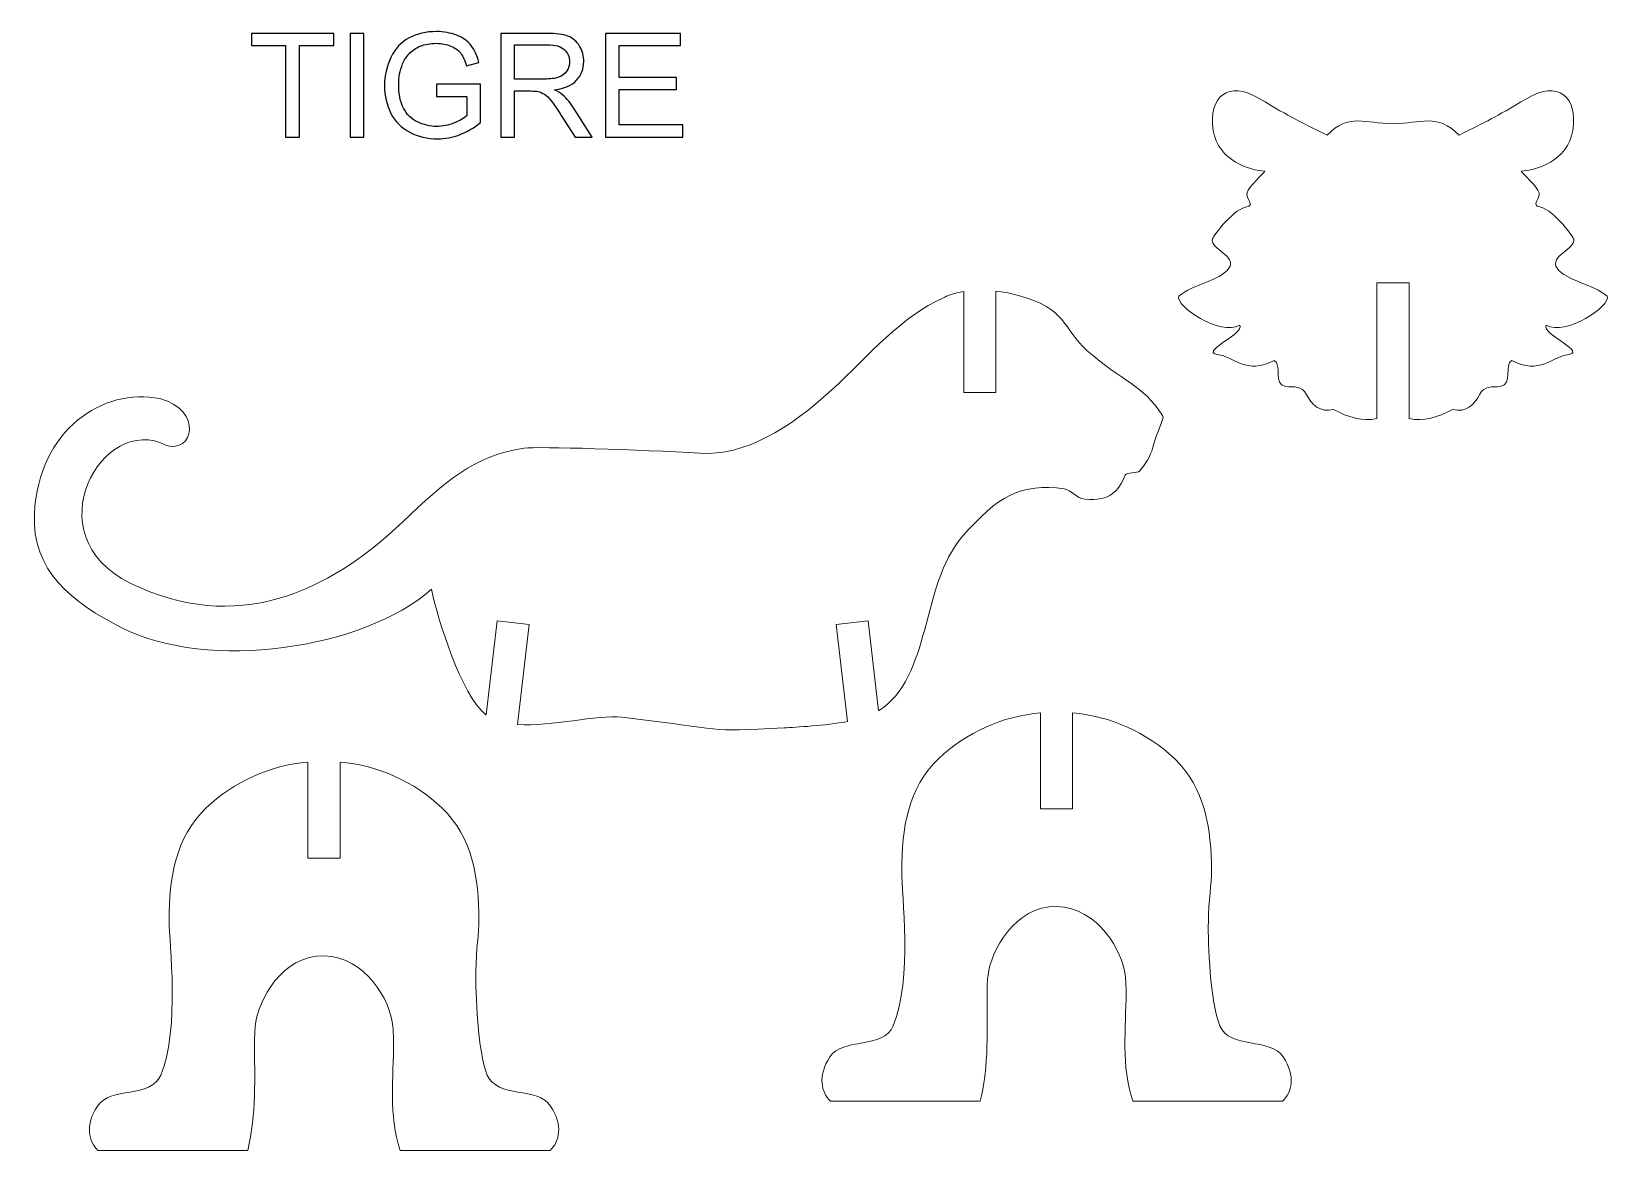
# Model space of a CAD drawing. Header units: centimetres. Extents: x -58 to 82, y -23 to 47.
# Drawn here: x -27.04 to -12.28, y -22.26 to -11.8 of the extents above; entities that cross this region are included whole.
import ezdxf

# ---------------------------------------------------------------- set-up
doc = ezdxf.new("R2010")
doc.units = ezdxf.units.CM
doc.header["$MEASUREMENT"] = 0
doc.layers.add('Camada 1', color=7, linetype='Continuous')

msp = doc.modelspace()

# ---------------------------------------------------------------- linework, layer by layer
at = {"layer": 'Camada 1', "color": 250}
for points, knots in [([(-23.25685, -12.40836), (-23.25685, -12.40836), (-23.25685, -12.29487), (-23.25685, -12.29487), (-23.25685, -12.29487), (-23.25685, -12.29487), (-22.84645, -12.29419), (-22.84645, -12.29419), (-22.84645, -12.29419), (-22.84645, -12.29419), (-22.84645, -12.6536), (-22.84645, -12.6536), (-22.84645, -12.6536), (-22.9094, -12.70391), (-22.97438, -12.74159), (-23.04139, -12.76709), (-23.04139, -12.76709), (-23.10839, -12.79236), (-23.17721, -12.80499), (-23.2476, -12.80499), (-23.2476, -12.80499), (-23.34281, -12.80499), (-23.42945, -12.78468), (-23.50706, -12.74385), (-23.50706, -12.74385), (-23.5849, -12.70324), (-23.64356, -12.64413), (-23.68327, -12.56719), (-23.68327, -12.56719), (-23.72297, -12.49003), (-23.74283, -12.40384), (-23.74283, -12.30863), (-23.74283, -12.30863), (-23.74283, -12.21433), (-23.72297, -12.12634), (-23.68349, -12.04466), (-23.68349, -12.04466), (-23.64423, -11.96276), (-23.58738, -11.90207), (-23.51338, -11.86236), (-23.51338, -11.86236), (-23.43937, -11.82288), (-23.35409, -11.80303), (-23.25753, -11.80303), (-23.25753, -11.80303), (-23.18759, -11.80303), (-23.12419, -11.81431), (-23.06756, -11.83709), (-23.06756, -11.83709), (-23.01093, -11.85966), (-22.96648, -11.89124), (-22.93444, -11.93185), (-22.93444, -11.93185), (-22.90218, -11.97246), (-22.87781, -12.02526), (-22.86089, -12.09046), (-22.86089, -12.09046), (-22.86089, -12.09046), (-22.97663, -12.12227), (-22.97663, -12.12227), (-22.97663, -12.12227), (-22.9913, -12.07286), (-23.00935, -12.03406), (-23.03078, -12.00586), (-23.03078, -12.00586), (-23.05244, -11.97765), (-23.08335, -11.95509), (-23.12351, -11.93817), (-23.12351, -11.93817), (-23.16344, -11.92125), (-23.20812, -11.91268), (-23.25685, -11.91268), (-23.25685, -11.91268), (-23.31551, -11.91268), (-23.36627, -11.9217), (-23.40892, -11.93952), (-23.40892, -11.93952), (-23.45178, -11.95735), (-23.48608, -11.98081), (-23.51247, -12.00992), (-23.51247, -12.00992), (-23.53865, -12.03902), (-23.55895, -12.07083), (-23.57362, -12.1058), (-23.57362, -12.1058), (-23.59821, -12.16559), (-23.61062, -12.23057), (-23.61062, -12.30074), (-23.61062, -12.30074), (-23.61062, -12.38715), (-23.59573, -12.45935), (-23.56594, -12.51755), (-23.56594, -12.51755), (-23.53616, -12.57576), (-23.49285, -12.61886), (-23.43599, -12.64706), (-23.43599, -12.64706), (-23.37913, -12.67526), (-23.31889, -12.68947), (-23.25505, -12.68947), (-23.25505, -12.68947), (-23.19932, -12.68947), (-23.14517, -12.67864), (-23.09238, -12.65721), (-23.09238, -12.65721), (-23.03936, -12.636), (-22.99942, -12.61322), (-22.97212, -12.58885), (-22.97212, -12.58885), (-22.97212, -12.58885), (-22.97212, -12.40836), (-22.97212, -12.40836), (-22.97212, -12.40836), (-22.97212, -12.40836), (-23.25685, -12.40836), (-23.25685, -12.40836)], [0, 0, 0, 0, 0.03448276, 0.03448276, 0.03448276, 0.03448276, 0.06896552, 0.06896552, 0.06896552, 0.06896552, 0.10344828, 0.10344828, 0.10344828, 0.10344828, 0.13793103, 0.13793103, 0.13793103, 0.13793103, 0.17241379, 0.17241379, 0.17241379, 0.17241379, 0.20689655, 0.20689655, 0.20689655, 0.20689655, 0.24137931, 0.24137931, 0.24137931, 0.24137931, 0.27586207, 0.27586207, 0.27586207, 0.27586207, 0.31034483, 0.31034483, 0.31034483, 0.31034483, 0.34482759, 0.34482759, 0.34482759, 0.34482759, 0.37931034, 0.37931034, 0.37931034, 0.37931034, 0.4137931, 0.4137931, 0.4137931, 0.4137931, 0.44827586, 0.44827586, 0.44827586, 0.44827586, 0.48275862, 0.48275862, 0.48275862, 0.48275862, 0.51724138, 0.51724138, 0.51724138, 0.51724138, 0.55172414, 0.55172414, 0.55172414, 0.55172414, 0.5862069, 0.5862069, 0.5862069, 0.5862069, 0.62068966, 0.62068966, 0.62068966, 0.62068966, 0.65517241, 0.65517241, 0.65517241, 0.65517241, 0.68965517, 0.68965517, 0.68965517, 0.68965517, 0.72413793, 0.72413793, 0.72413793, 0.72413793, 0.75862069, 0.75862069, 0.75862069, 0.75862069, 0.79310345, 0.79310345, 0.79310345, 0.79310345, 0.82758621, 0.82758621, 0.82758621, 0.82758621, 0.86206897, 0.86206897, 0.86206897, 0.86206897, 0.89655172, 0.89655172, 0.89655172, 0.89655172, 0.93103448, 0.93103448, 0.93103448, 0.93103448, 0.96551724, 0.96551724, 0.96551724, 0.96551724, 1, 1, 1, 1]), ([(-24.66673, -12.78852), (-24.66673, -12.78852), (-24.66673, -11.93388), (-24.66673, -11.93388), (-24.66673, -11.93388), (-24.66673, -11.93388), (-24.98598, -11.93388), (-24.98598, -11.93388), (-24.98598, -11.93388), (-24.98598, -11.93388), (-24.98598, -11.8195), (-24.98598, -11.8195), (-24.98598, -11.8195), (-24.98598, -11.8195), (-24.21798, -11.8195), (-24.21798, -11.8195), (-24.21798, -11.8195), (-24.21798, -11.8195), (-24.21798, -11.93388), (-24.21798, -11.93388), (-24.21798, -11.93388), (-24.21798, -11.93388), (-24.53858, -11.93388), (-24.53858, -11.93388), (-24.53858, -11.93388), (-24.53858, -11.93388), (-24.53858, -12.78852), (-24.53858, -12.78852), (-24.53858, -12.78852), (-24.53858, -12.78852), (-24.66673, -12.78852), (-24.66673, -12.78852)], [0, 0, 0, 0, 0.125, 0.125, 0.125, 0.125, 0.25, 0.25, 0.25, 0.25, 0.375, 0.375, 0.375, 0.375, 0.5, 0.5, 0.5, 0.5, 0.625, 0.625, 0.625, 0.625, 0.75, 0.75, 0.75, 0.75, 0.875, 0.875, 0.875, 0.875, 1, 1, 1, 1]), ([(-24.06455, -12.78852), (-24.06455, -12.78852), (-24.06455, -11.8195), (-24.06455, -11.8195), (-24.06455, -11.8195), (-24.06455, -11.8195), (-23.9364, -11.8195), (-23.9364, -11.8195), (-23.9364, -11.8195), (-23.9364, -11.8195), (-23.9364, -12.78852), (-23.9364, -12.78852), (-23.9364, -12.78852), (-23.9364, -12.78852), (-24.06455, -12.78852), (-24.06455, -12.78852)], [0, 0, 0, 0, 0.25, 0.25, 0.25, 0.25, 0.5, 0.5, 0.5, 0.5, 0.75, 0.75, 0.75, 0.75, 1, 1, 1, 1]), ([(-22.65536, -12.78852), (-22.65536, -12.78852), (-22.65536, -11.8195), (-22.65536, -11.8195), (-22.65536, -11.8195), (-22.65536, -11.8195), (-22.22578, -11.8195), (-22.22578, -11.8195), (-22.22578, -11.8195), (-22.13937, -11.8195), (-22.07372, -11.8283), (-22.02882, -11.84567), (-22.02882, -11.84567), (-21.98392, -11.86304), (-21.94805, -11.89372), (-21.92098, -11.93772), (-21.92098, -11.93772), (-21.89413, -11.98194), (-21.88082, -12.03067), (-21.88082, -12.08392), (-21.88082, -12.08392), (-21.88082, -12.15273), (-21.90293, -12.21049), (-21.9476, -12.25764), (-21.9476, -12.25764), (-21.99205, -12.3048), (-22.06086, -12.3348), (-22.15381, -12.34767), (-22.15381, -12.34767), (-22.11974, -12.36391), (-22.09402, -12.37993), (-22.07643, -12.39595), (-22.07643, -12.39595), (-22.03897, -12.43024), (-22.00355, -12.47333), (-21.96994, -12.52477), (-21.96994, -12.52477), (-21.96994, -12.52477), (-21.8014, -12.78852), (-21.8014, -12.78852), (-21.8014, -12.78852), (-21.8014, -12.78852), (-21.96272, -12.78852), (-21.96272, -12.78852), (-21.96272, -12.78852), (-21.96272, -12.78852), (-22.09087, -12.58682), (-22.09087, -12.58682), (-22.09087, -12.58682), (-22.12832, -12.52884), (-22.15923, -12.48416), (-22.18359, -12.45348), (-22.18359, -12.45348), (-22.20774, -12.42257), (-22.22939, -12.40091), (-22.24857, -12.38873), (-22.24857, -12.38873), (-22.26775, -12.37632), (-22.28715, -12.36774), (-22.30701, -12.36278), (-22.30701, -12.36278), (-22.32167, -12.35985), (-22.34536, -12.35827), (-22.37853, -12.35827), (-22.37853, -12.35827), (-22.37853, -12.35827), (-22.52721, -12.35827), (-22.52721, -12.35827), (-22.52721, -12.35827), (-22.52721, -12.35827), (-22.52721, -12.78852), (-22.52721, -12.78852), (-22.52721, -12.78852), (-22.52721, -12.78852), (-22.65536, -12.78852), (-22.65536, -12.78852)], [0, 0, 0, 0, 0.05263158, 0.05263158, 0.05263158, 0.05263158, 0.10526316, 0.10526316, 0.10526316, 0.10526316, 0.15789474, 0.15789474, 0.15789474, 0.15789474, 0.21052632, 0.21052632, 0.21052632, 0.21052632, 0.26315789, 0.26315789, 0.26315789, 0.26315789, 0.31578947, 0.31578947, 0.31578947, 0.31578947, 0.36842105, 0.36842105, 0.36842105, 0.36842105, 0.42105263, 0.42105263, 0.42105263, 0.42105263, 0.47368421, 0.47368421, 0.47368421, 0.47368421, 0.52631579, 0.52631579, 0.52631579, 0.52631579, 0.57894737, 0.57894737, 0.57894737, 0.57894737, 0.63157895, 0.63157895, 0.63157895, 0.63157895, 0.68421053, 0.68421053, 0.68421053, 0.68421053, 0.73684211, 0.73684211, 0.73684211, 0.73684211, 0.78947368, 0.78947368, 0.78947368, 0.78947368, 0.84210526, 0.84210526, 0.84210526, 0.84210526, 0.89473684, 0.89473684, 0.89473684, 0.89473684, 0.94736842, 0.94736842, 0.94736842, 0.94736842, 1, 1, 1, 1]), ([(-22.52721, -12.24727), (-22.52721, -12.24727), (-22.25151, -12.24727), (-22.25151, -12.24727), (-22.25151, -12.24727), (-22.19307, -12.24727), (-22.14704, -12.24117), (-22.1141, -12.22899), (-22.1141, -12.22899), (-22.08094, -12.21681), (-22.0559, -12.1974), (-22.03875, -12.17078), (-22.03875, -12.17078), (-22.0216, -12.14416), (-22.01303, -12.11528), (-22.01303, -12.08392), (-22.01303, -12.08392), (-22.01303, -12.03812), (-22.0295, -12.00044), (-22.06289, -11.97089), (-22.06289, -11.97089), (-22.09606, -11.94133), (-22.14862, -11.92666), (-22.2206, -11.92666), (-22.2206, -11.92666), (-22.2206, -11.92666), (-22.52721, -11.92666), (-22.52721, -11.92666), (-22.52721, -11.92666), (-22.52721, -11.92666), (-22.52721, -12.24727), (-22.52721, -12.24727)], [0, 0, 0, 0, 0.125, 0.125, 0.125, 0.125, 0.25, 0.25, 0.25, 0.25, 0.375, 0.375, 0.375, 0.375, 0.5, 0.5, 0.5, 0.5, 0.625, 0.625, 0.625, 0.625, 0.75, 0.75, 0.75, 0.75, 0.875, 0.875, 0.875, 0.875, 1, 1, 1, 1]), ([(-21.67708, -12.78852), (-21.67708, -12.78852), (-21.67708, -11.8195), (-21.67708, -11.8195), (-21.67708, -11.8195), (-21.67708, -11.8195), (-20.97654, -11.8195), (-20.97654, -11.8195), (-20.97654, -11.8195), (-20.97654, -11.8195), (-20.97654, -11.93388), (-20.97654, -11.93388), (-20.97654, -11.93388), (-20.97654, -11.93388), (-21.54893, -11.93388), (-21.54893, -11.93388), (-21.54893, -11.93388), (-21.54893, -11.93388), (-21.54893, -12.23057), (-21.54893, -12.23057), (-21.54893, -12.23057), (-21.54893, -12.23057), (-21.01287, -12.23057), (-21.01287, -12.23057), (-21.01287, -12.23057), (-21.01287, -12.23057), (-21.01287, -12.34428), (-21.01287, -12.34428), (-21.01287, -12.34428), (-21.01287, -12.34428), (-21.54893, -12.34428), (-21.54893, -12.34428), (-21.54893, -12.34428), (-21.54893, -12.34428), (-21.54893, -12.67413), (-21.54893, -12.67413), (-21.54893, -12.67413), (-21.54893, -12.67413), (-20.95398, -12.67413), (-20.95398, -12.67413), (-20.95398, -12.67413), (-20.95398, -12.67413), (-20.95398, -12.78852), (-20.95398, -12.78852), (-20.95398, -12.78852), (-20.95398, -12.78852), (-21.67708, -12.78852), (-21.67708, -12.78852)], [0, 0, 0, 0, 0.08333333, 0.08333333, 0.08333333, 0.08333333, 0.16666667, 0.16666667, 0.16666667, 0.16666667, 0.25, 0.25, 0.25, 0.25, 0.33333333, 0.33333333, 0.33333333, 0.33333333, 0.41666667, 0.41666667, 0.41666667, 0.41666667, 0.5, 0.5, 0.5, 0.5, 0.58333333, 0.58333333, 0.58333333, 0.58333333, 0.66666667, 0.66666667, 0.66666667, 0.66666667, 0.75, 0.75, 0.75, 0.75, 0.83333333, 0.83333333, 0.83333333, 0.83333333, 0.91666667, 0.91666667, 0.91666667, 0.91666667, 1, 1, 1, 1])]:
    msp.add_open_spline(points, degree=3, knots=knots, dxfattribs=at)
at = {"layer": 'Camada 1', "color": 250, "lineweight": 20}
for points, knots in [([(-14.46828, -15.42026), (-14.60322, -15.44618), (-14.73745, -15.41047), (-14.87417, -15.33489), (-14.87417, -15.33489), (-14.99893, -15.37043), (-15.08221, -15.28635), (-15.12913, -15.19333), (-15.12913, -15.19333), (-15.17054, -15.11125), (-15.24337, -15.12672), (-15.32233, -15.12002), (-15.32233, -15.12002), (-15.43976, -15.10213), (-15.35378, -14.91036), (-15.42856, -14.87658), (-15.42856, -14.87658), (-15.6822, -15.0161), (-15.82508, -14.83728), (-15.92984, -14.82767), (-15.92984, -14.82767), (-16.17112, -14.80554), (-15.6988, -14.63562), (-15.74963, -14.54554), (-15.74963, -14.54554), (-15.93173, -14.65368), (-16.35893, -14.36341), (-16.32049, -14.2767), (-16.32049, -14.2767), (-16.19236, -14.16514), (-15.93252, -14.12974), (-15.85209, -14.01559), (-15.85209, -14.01559), (-15.77167, -13.90146), (-16.02873, -13.8344), (-16.00674, -13.74341), (-16.00674, -13.74341), (-16.01111, -13.73466), (-15.83719, -13.48228), (-15.68918, -13.43996), (-15.68918, -13.43996), (-15.60546, -13.42836), (-15.69714, -13.36598), (-15.68285, -13.30913), (-15.68285, -13.30913), (-15.66941, -13.25574), (-15.52398, -13.1247), (-15.51708, -13.10732), (-15.51708, -13.10732), (-15.64775, -13.10227), (-15.95306, -13.01285), (-15.99815, -12.72733), (-15.99815, -12.72733), (-16.04884, -12.40645), (-15.85518, -12.25665), (-15.57058, -12.42717), (-15.57058, -12.42717), (-15.2521, -12.61802), (-15.20544, -12.63408), (-14.93508, -12.77114), (-14.93508, -12.77114), (-14.73205, -12.56248), (-14.58322, -12.66213), (-14.31828, -12.66378), (-14.31828, -12.66378), (-14.05334, -12.66213), (-13.90451, -12.56248), (-13.70148, -12.77114), (-13.70148, -12.77114), (-13.43112, -12.63408), (-13.38446, -12.61802), (-13.06598, -12.42717), (-13.06598, -12.42717), (-12.78138, -12.25665), (-12.58772, -12.40645), (-12.63841, -12.72733), (-12.63841, -12.72733), (-12.6835, -13.01285), (-12.98881, -13.10227), (-13.11948, -13.10732), (-13.11948, -13.10732), (-13.11258, -13.1247), (-12.96715, -13.25574), (-12.95371, -13.30913), (-12.95371, -13.30913), (-12.93942, -13.36598), (-13.0311, -13.42836), (-12.94738, -13.43996), (-12.94738, -13.43996), (-12.79937, -13.48228), (-12.62545, -13.73466), (-12.62982, -13.74341), (-12.62982, -13.74341), (-12.60783, -13.8344), (-12.86489, -13.90146), (-12.78447, -14.01559), (-12.78447, -14.01559), (-12.70404, -14.12974), (-12.4442, -14.16514), (-12.31607, -14.2767), (-12.31607, -14.2767), (-12.27763, -14.36341), (-12.70483, -14.65368), (-12.88693, -14.54554), (-12.88693, -14.54554), (-12.93776, -14.63562), (-12.46544, -14.80554), (-12.70672, -14.82767), (-12.70672, -14.82767), (-12.81148, -14.83728), (-12.95436, -15.0161), (-13.208, -14.87658), (-13.208, -14.87658), (-13.28278, -14.91036), (-13.1968, -15.10213), (-13.31423, -15.12002), (-13.31423, -15.12002), (-13.39319, -15.12672), (-13.46602, -15.11125), (-13.50743, -15.19333), (-13.50743, -15.19333), (-13.55435, -15.28635), (-13.63763, -15.37043), (-13.76239, -15.33489), (-13.76239, -15.33489), (-13.89911, -15.41047), (-14.03334, -15.44618), (-14.16828, -15.42026), (-14.16828, -15.42026), (-14.16828, -15.42026), (-14.16828, -14.15186), (-14.16828, -14.15186), (-14.16828, -14.15186), (-14.16828, -14.15186), (-14.46828, -14.15186), (-14.46828, -14.15186), (-14.46828, -14.15186), (-14.46828, -14.15186), (-14.46828, -15.42026), (-14.46828, -15.42026)], [0, 0, 0, 0, 0.02857143, 0.02857143, 0.02857143, 0.02857143, 0.05714286, 0.05714286, 0.05714286, 0.05714286, 0.08571429, 0.08571429, 0.08571429, 0.08571429, 0.11428571, 0.11428571, 0.11428571, 0.11428571, 0.14285714, 0.14285714, 0.14285714, 0.14285714, 0.17142857, 0.17142857, 0.17142857, 0.17142857, 0.2, 0.2, 0.2, 0.2, 0.22857143, 0.22857143, 0.22857143, 0.22857143, 0.25714286, 0.25714286, 0.25714286, 0.25714286, 0.28571429, 0.28571429, 0.28571429, 0.28571429, 0.31428571, 0.31428571, 0.31428571, 0.31428571, 0.34285714, 0.34285714, 0.34285714, 0.34285714, 0.37142857, 0.37142857, 0.37142857, 0.37142857, 0.4, 0.4, 0.4, 0.4, 0.42857143, 0.42857143, 0.42857143, 0.42857143, 0.45714286, 0.45714286, 0.45714286, 0.45714286, 0.48571429, 0.48571429, 0.48571429, 0.48571429, 0.51428571, 0.51428571, 0.51428571, 0.51428571, 0.54285714, 0.54285714, 0.54285714, 0.54285714, 0.57142857, 0.57142857, 0.57142857, 0.57142857, 0.6, 0.6, 0.6, 0.6, 0.62857143, 0.62857143, 0.62857143, 0.62857143, 0.65714286, 0.65714286, 0.65714286, 0.65714286, 0.68571429, 0.68571429, 0.68571429, 0.68571429, 0.71428571, 0.71428571, 0.71428571, 0.71428571, 0.74285714, 0.74285714, 0.74285714, 0.74285714, 0.77142857, 0.77142857, 0.77142857, 0.77142857, 0.8, 0.8, 0.8, 0.8, 0.82857143, 0.82857143, 0.82857143, 0.82857143, 0.85714286, 0.85714286, 0.85714286, 0.85714286, 0.88571429, 0.88571429, 0.88571429, 0.88571429, 0.91428571, 0.91428571, 0.91428571, 0.91428571, 0.94285714, 0.94285714, 0.94285714, 0.94285714, 0.97142857, 0.97142857, 0.97142857, 0.97142857, 1, 1, 1, 1]), ([(-22.43839, -15.69706), (-22.90771, -15.76389), (-23.17975, -16.01216), (-23.57273, -16.38522), (-23.57273, -16.38522), (-24.27333, -17.05029), (-25.13014, -17.4428), (-26.12036, -16.9571), (-26.12036, -16.9571), (-27.02943, -16.5112), (-26.37741, -15.36035), (-25.78044, -15.67013), (-25.78044, -15.67013), (-25.53716, -15.75185), (-25.43065, -15.34418), (-25.84322, -15.23374), (-25.84322, -15.23374), (-26.37054, -15.12565), (-26.97527, -15.5233), (-27.0145, -16.30921), (-27.0145, -16.30921), (-27.04095, -16.83917), (-26.66685, -17.13694), (-26.1973, -17.37588), (-26.1973, -17.37588), (-25.39474, -17.7843), (-23.93794, -17.57726), (-23.30466, -17.01566), (-23.30466, -17.01566), (-23.30466, -17.01566), (-23.30451, -17.0156), (-23.30451, -17.0156), (-23.30451, -17.0156), (-23.24542, -17.29983), (-23.02253, -18.00845), (-22.79824, -18.18542), (-22.79824, -18.18542), (-22.79626, -18.18698), (-22.79418, -18.18844), (-22.79217, -18.18995), (-22.79217, -18.18995), (-22.79217, -18.18995), (-22.69018, -17.31054), (-22.69018, -17.31054), (-22.69018, -17.31054), (-22.69018, -17.31054), (-22.39218, -17.3451), (-22.39218, -17.3451), (-22.39218, -17.3451), (-22.39218, -17.3451), (-22.50049, -18.27899), (-22.50049, -18.27899), (-22.50049, -18.27899), (-22.18073, -18.30023), (-21.7575, -18.18549), (-21.52443, -18.21181), (-21.52443, -18.21181), (-20.51387, -18.3259), (-20.77078, -18.35254), (-20.00809, -18.31118), (-20.00809, -18.31118), (-19.89985, -18.30531), (-19.62673, -18.28844), (-19.41649, -18.25259), (-19.41649, -18.25259), (-19.41649, -18.25259), (-19.52174, -17.3451), (-19.52174, -17.3451), (-19.52174, -17.3451), (-19.52174, -17.3451), (-19.22374, -17.31054), (-19.22374, -17.31054), (-19.22374, -17.31054), (-19.22374, -17.31054), (-19.12615, -18.15204), (-19.12615, -18.15204), (-19.12615, -18.15204), (-18.63034, -17.83724), (-18.73058, -16.9755), (-18.35061, -16.53294), (-18.35061, -16.53294), (-18.00612, -16.13171), (-17.79463, -16.02363), (-17.39016, -16.07683), (-17.39016, -16.07683), (-17.32397, -16.08553), (-17.27745, -16.16818), (-17.19793, -16.17354), (-17.19793, -16.17354), (-16.95442, -16.18995), (-16.89106, -16.10172), (-16.82008, -15.94983), (-16.82008, -15.94983), (-16.80484, -15.91723), (-16.71271, -15.93683), (-16.68452, -15.90749), (-16.68452, -15.90749), (-16.64148, -15.86269), (-16.58006, -15.75898), (-16.56533, -15.69912), (-16.56533, -15.69912), (-16.52114, -15.51954), (-16.45156, -15.42255), (-16.47143, -15.39179), (-16.47143, -15.39179), (-16.6582, -15.10256), (-16.84936, -15.07075), (-17.1752, -14.78649), (-17.1752, -14.78649), (-17.41265, -14.57934), (-17.35677, -14.38819), (-17.8303, -14.26682), (-17.8303, -14.26682), (-17.89951, -14.24732), (-17.9663, -14.23499), (-18.02932, -14.228), (-18.02932, -14.228), (-18.02932, -14.228), (-18.02932, -15.17506), (-18.02932, -15.17506), (-18.02932, -15.17506), (-18.02932, -15.17506), (-18.32932, -15.17506), (-18.32932, -15.17506), (-18.32932, -15.17506), (-18.32932, -15.17506), (-18.32932, -14.23321), (-18.32932, -14.23321), (-18.32932, -14.23321), (-18.42486, -14.24806), (-18.49244, -14.27309), (-18.51933, -14.29172), (-18.51933, -14.29172), (-18.91477, -14.46399), (-19.20412, -14.82008), (-19.56195, -15.15007), (-19.56195, -15.15007), (-19.96177, -15.5188), (-20.37797, -15.76889), (-20.79467, -15.74437), (-20.79467, -15.74437), (-21.35639, -15.71131), (-22.3063, -15.67826), (-22.43839, -15.69706)], [0, 0, 0, 0, 0.02777778, 0.02777778, 0.02777778, 0.02777778, 0.05555556, 0.05555556, 0.05555556, 0.05555556, 0.08333333, 0.08333333, 0.08333333, 0.08333333, 0.11111111, 0.11111111, 0.11111111, 0.11111111, 0.13888889, 0.13888889, 0.13888889, 0.13888889, 0.16666667, 0.16666667, 0.16666667, 0.16666667, 0.19444444, 0.19444444, 0.19444444, 0.19444444, 0.22222222, 0.22222222, 0.22222222, 0.22222222, 0.25, 0.25, 0.25, 0.25, 0.27777778, 0.27777778, 0.27777778, 0.27777778, 0.30555556, 0.30555556, 0.30555556, 0.30555556, 0.33333333, 0.33333333, 0.33333333, 0.33333333, 0.36111111, 0.36111111, 0.36111111, 0.36111111, 0.38888889, 0.38888889, 0.38888889, 0.38888889, 0.41666667, 0.41666667, 0.41666667, 0.41666667, 0.44444444, 0.44444444, 0.44444444, 0.44444444, 0.47222222, 0.47222222, 0.47222222, 0.47222222, 0.5, 0.5, 0.5, 0.5, 0.52777778, 0.52777778, 0.52777778, 0.52777778, 0.55555556, 0.55555556, 0.55555556, 0.55555556, 0.58333333, 0.58333333, 0.58333333, 0.58333333, 0.61111111, 0.61111111, 0.61111111, 0.61111111, 0.63888889, 0.63888889, 0.63888889, 0.63888889, 0.66666667, 0.66666667, 0.66666667, 0.66666667, 0.69444444, 0.69444444, 0.69444444, 0.69444444, 0.72222222, 0.72222222, 0.72222222, 0.72222222, 0.75, 0.75, 0.75, 0.75, 0.77777778, 0.77777778, 0.77777778, 0.77777778, 0.80555556, 0.80555556, 0.80555556, 0.80555556, 0.83333333, 0.83333333, 0.83333333, 0.83333333, 0.86111111, 0.86111111, 0.86111111, 0.86111111, 0.88888889, 0.88888889, 0.88888889, 0.88888889, 0.91666667, 0.91666667, 0.91666667, 0.91666667, 0.94444444, 0.94444444, 0.94444444, 0.94444444, 0.97222222, 0.97222222, 0.97222222, 0.97222222, 1, 1, 1, 1]), ([(-17.31255, -18.16986), (-16.95814, -18.20232), (-16.61912, -18.35209), (-16.36117, -18.59851), (-16.36117, -18.59851), (-16.07434, -18.87185), (-16.01503, -19.25336), (-16.01503, -19.64895), (-16.01503, -19.64895), (-16.01503, -19.75922), (-16.04111, -19.92804), (-16.04432, -20.12435), (-16.04432, -20.12435), (-16.04753, -20.32066), (-16.028, -20.87465), (-15.93691, -21.0951), (-15.93691, -21.0951), (-15.84582, -21.31557), (-15.463, -21.20276), (-15.34484, -21.38551), (-15.34484, -21.38551), (-15.22668, -21.56828), (-15.26303, -21.71675), (-15.35015, -21.79989), (-15.35015, -21.79989), (-15.35015, -21.79989), (-16.15987, -21.79989), (-16.15987, -21.79989), (-16.15987, -21.79989), (-16.15987, -21.79989), (-16.74959, -21.79989), (-16.74959, -21.79989), (-16.74959, -21.79989), (-16.86269, -21.47122), (-16.81306, -21.12111), (-16.81306, -20.78209), (-16.81306, -20.78209), (-16.81306, -20.72683), (-16.81608, -20.67286), (-16.82179, -20.62076), (-16.82179, -20.62076), (-16.84553, -20.40431), (-17.07016, -19.99101), (-17.46255, -19.98149), (-17.46255, -19.98149), (-17.85494, -19.97197), (-18.07957, -20.40431), (-18.10331, -20.62076), (-18.10331, -20.62076), (-18.10902, -20.67286), (-18.11204, -20.72683), (-18.11204, -20.78209), (-18.11204, -20.78209), (-18.11204, -21.12111), (-18.0935, -21.45922), (-18.17551, -21.79989), (-18.17551, -21.79989), (-18.17551, -21.79989), (-18.76523, -21.79989), (-18.76523, -21.79989), (-18.76523, -21.79989), (-18.76523, -21.79989), (-19.17009, -21.79989), (-19.17009, -21.79989), (-19.17009, -21.79989), (-19.17009, -21.79989), (-19.57495, -21.79989), (-19.57495, -21.79989), (-19.57495, -21.79989), (-19.66207, -21.71675), (-19.69842, -21.56828), (-19.58026, -21.38551), (-19.58026, -21.38551), (-19.4621, -21.20276), (-19.07929, -21.31557), (-18.98819, -21.0951), (-18.98819, -21.0951), (-18.80597, -20.65413), (-18.91007, -19.86949), (-18.91007, -19.64895), (-18.91007, -19.64895), (-18.91007, -19.25134), (-18.85096, -18.87204), (-18.56393, -18.59851), (-18.56393, -18.59851), (-18.30598, -18.35209), (-17.96696, -18.20232), (-17.61255, -18.16986), (-17.61255, -18.16986), (-17.61255, -18.16986), (-17.61255, -19.06781), (-17.61255, -19.06781), (-17.61255, -19.06781), (-17.61255, -19.06781), (-17.31255, -19.06781), (-17.31255, -19.06781), (-17.31255, -19.06781), (-17.31255, -19.06781), (-17.31255, -18.16986), (-17.31255, -18.16986)], [0, 0, 0, 0, 0.04, 0.04, 0.04, 0.04, 0.08, 0.08, 0.08, 0.08, 0.12, 0.12, 0.12, 0.12, 0.16, 0.16, 0.16, 0.16, 0.2, 0.2, 0.2, 0.2, 0.24, 0.24, 0.24, 0.24, 0.28, 0.28, 0.28, 0.28, 0.32, 0.32, 0.32, 0.32, 0.36, 0.36, 0.36, 0.36, 0.4, 0.4, 0.4, 0.4, 0.44, 0.44, 0.44, 0.44, 0.48, 0.48, 0.48, 0.48, 0.52, 0.52, 0.52, 0.52, 0.56, 0.56, 0.56, 0.56, 0.6, 0.6, 0.6, 0.6, 0.64, 0.64, 0.64, 0.64, 0.68, 0.68, 0.68, 0.68, 0.72, 0.72, 0.72, 0.72, 0.76, 0.76, 0.76, 0.76, 0.8, 0.8, 0.8, 0.8, 0.84, 0.84, 0.84, 0.84, 0.88, 0.88, 0.88, 0.88, 0.92, 0.92, 0.92, 0.92, 0.96, 0.96, 0.96, 0.96, 1, 1, 1, 1]), ([(-24.15806, -18.62997), (-23.80365, -18.66243), (-23.46463, -18.8122), (-23.20668, -19.05862), (-23.20668, -19.05862), (-22.91985, -19.33196), (-22.86054, -19.71347), (-22.86054, -20.10906), (-22.86054, -20.10906), (-22.86054, -20.21933), (-22.88662, -20.38815), (-22.88983, -20.58446), (-22.88983, -20.58446), (-22.89304, -20.78077), (-22.87351, -21.33476), (-22.78242, -21.55521), (-22.78242, -21.55521), (-22.69133, -21.77568), (-22.30851, -21.66287), (-22.19035, -21.84562), (-22.19035, -21.84562), (-22.07219, -22.02839), (-22.10854, -22.17686), (-22.19566, -22.26), (-22.19566, -22.26), (-22.19566, -22.26), (-23.00538, -22.26), (-23.00538, -22.26), (-23.00538, -22.26), (-23.00538, -22.26), (-23.5951, -22.26), (-23.5951, -22.26), (-23.5951, -22.26), (-23.7082, -21.93133), (-23.65857, -21.58122), (-23.65857, -21.2422), (-23.65857, -21.2422), (-23.65857, -21.18694), (-23.66159, -21.13297), (-23.6673, -21.08087), (-23.6673, -21.08087), (-23.69104, -20.86442), (-23.91567, -20.45112), (-24.30806, -20.4416), (-24.30806, -20.4416), (-24.70045, -20.43208), (-24.92508, -20.86442), (-24.94882, -21.08087), (-24.94882, -21.08087), (-24.95453, -21.13297), (-24.95755, -21.18694), (-24.95755, -21.2422), (-24.95755, -21.2422), (-24.95755, -21.58122), (-24.93901, -21.91933), (-25.02102, -22.26), (-25.02102, -22.26), (-25.02102, -22.26), (-25.61074, -22.26), (-25.61074, -22.26), (-25.61074, -22.26), (-25.61074, -22.26), (-26.0156, -22.26), (-26.0156, -22.26), (-26.0156, -22.26), (-26.0156, -22.26), (-26.42046, -22.26), (-26.42046, -22.26), (-26.42046, -22.26), (-26.50758, -22.17686), (-26.54393, -22.02839), (-26.42577, -21.84562), (-26.42577, -21.84562), (-26.30761, -21.66287), (-25.9248, -21.77568), (-25.8337, -21.55521), (-25.8337, -21.55521), (-25.65148, -21.11424), (-25.75558, -20.3296), (-25.75558, -20.10906), (-25.75558, -20.10906), (-25.75558, -19.71145), (-25.69647, -19.33215), (-25.40944, -19.05862), (-25.40944, -19.05862), (-25.15149, -18.8122), (-24.81247, -18.66243), (-24.45806, -18.62997), (-24.45806, -18.62997), (-24.45806, -18.62997), (-24.45806, -19.52792), (-24.45806, -19.52792), (-24.45806, -19.52792), (-24.45806, -19.52792), (-24.15806, -19.52792), (-24.15806, -19.52792), (-24.15806, -19.52792), (-24.15806, -19.52792), (-24.15806, -18.62997), (-24.15806, -18.62997)], [0, 0, 0, 0, 0.04, 0.04, 0.04, 0.04, 0.08, 0.08, 0.08, 0.08, 0.12, 0.12, 0.12, 0.12, 0.16, 0.16, 0.16, 0.16, 0.2, 0.2, 0.2, 0.2, 0.24, 0.24, 0.24, 0.24, 0.28, 0.28, 0.28, 0.28, 0.32, 0.32, 0.32, 0.32, 0.36, 0.36, 0.36, 0.36, 0.4, 0.4, 0.4, 0.4, 0.44, 0.44, 0.44, 0.44, 0.48, 0.48, 0.48, 0.48, 0.52, 0.52, 0.52, 0.52, 0.56, 0.56, 0.56, 0.56, 0.6, 0.6, 0.6, 0.6, 0.64, 0.64, 0.64, 0.64, 0.68, 0.68, 0.68, 0.68, 0.72, 0.72, 0.72, 0.72, 0.76, 0.76, 0.76, 0.76, 0.8, 0.8, 0.8, 0.8, 0.84, 0.84, 0.84, 0.84, 0.88, 0.88, 0.88, 0.88, 0.92, 0.92, 0.92, 0.92, 0.96, 0.96, 0.96, 0.96, 1, 1, 1, 1])]:
    msp.add_open_spline(points, degree=3, knots=knots, dxfattribs=at)

doc.saveas('drawing.dxf')
